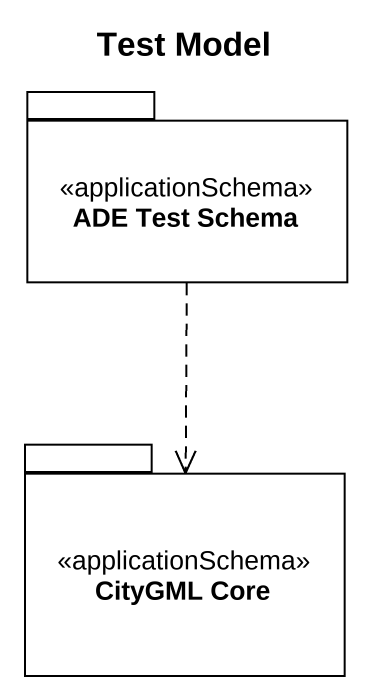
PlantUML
@startuml
title Test Model
package "ADE Test Schema" as ADE_Test_Schema <<applicationSchema>> {
}
package "CityGML Core" as CityGML_Core <<applicationSchema>> {
}
ADE_Test_Schema ..> CityGML_Core
@enduml
